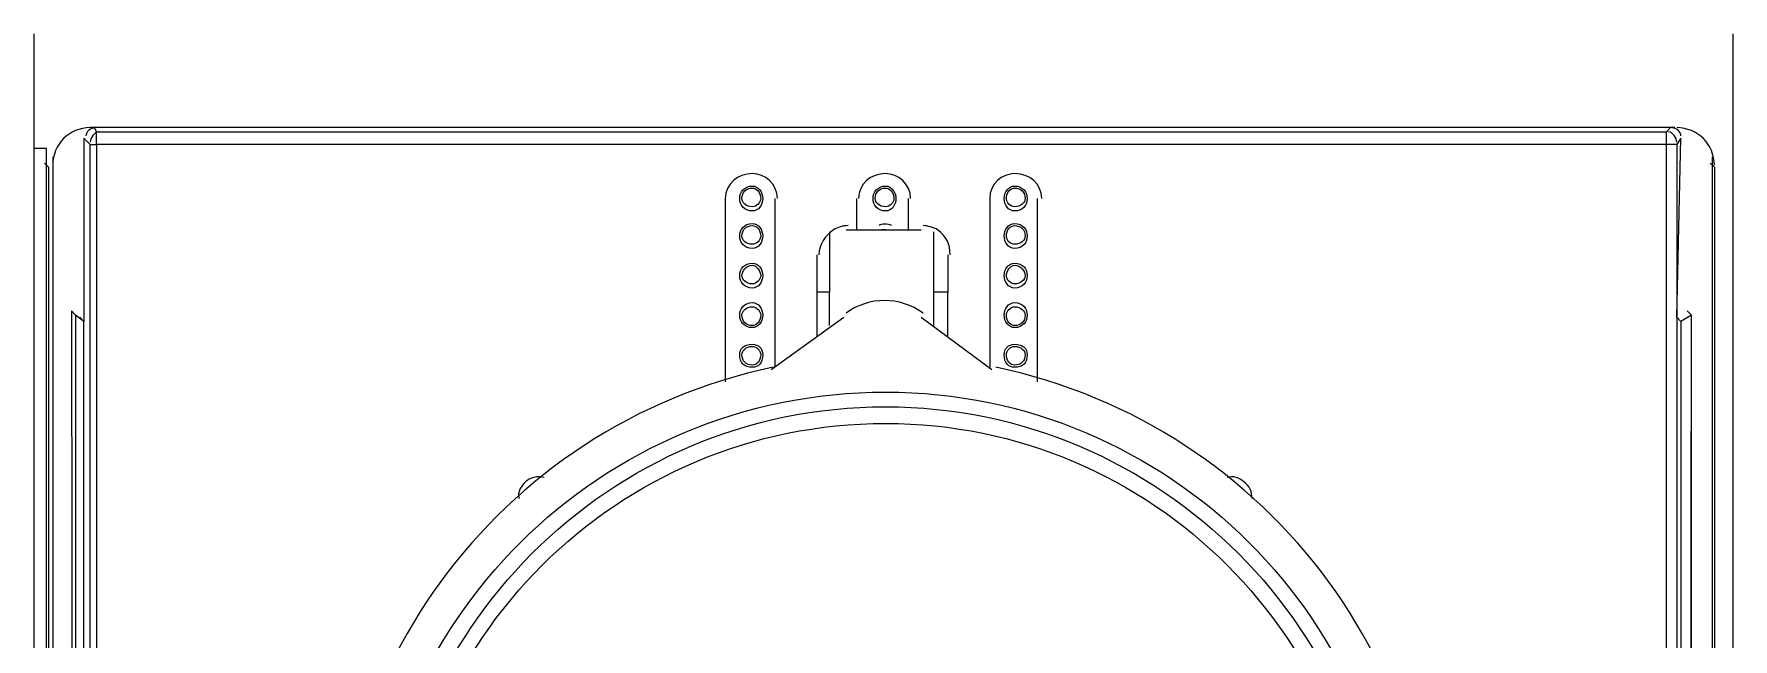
# Model space of a CAD drawing. Header units: metres. Extents: x 2999 to 3164, y 1641 to 1678.
# Drawn here: x 3010.525 to 3011.791, y 1654.758 to 1655.209 of the extents above; entities that cross this region are included whole.
import ezdxf

# ---------------------------------------------------------------- set-up
doc = ezdxf.new("R2010")
doc.units = ezdxf.units.M

msp = doc.modelspace()

# ---------------------------------------------------------------- linework, layer by layer
at = {"color": 7, "linetype": 'Continuous', "lineweight": 20, "true_color": 0x000007}
for points in [[(3010.5247, 1655.2093), (3010.5247, 1652.6781), (3010.5247, 1652.6781)], [(3010.5247, 1655.2093), (3010.5247, 1652.6781), (3010.5247, 1652.6781)], [(3011.7911, 1655.2093), (3011.7911, 1652.6781), (3011.7911, 1652.6781)], [(3011.7911, 1655.2093), (3011.7911, 1652.6781), (3011.7911, 1652.6781)], [(3011.7477, 1655.1395), (3010.5666, 1655.1395), (3010.5666, 1655.1395)], [(3010.5697, 1655.1395), (3010.5713, 1655.1364), (3010.5713, 1655.1364)], [(3011.7446, 1655.1395), (3010.5697, 1655.1395), (3010.5697, 1655.1395)], [(3010.5713, 1655.1364), (3011.7415, 1655.1364), (3011.7415, 1655.1364)], [(3011.7415, 1655.127), (3010.5713, 1655.127), (3010.5713, 1655.1364)], [(3011.7415, 1655.1364), (3011.7446, 1655.1395), (3011.7446, 1655.1395)], [(3011.7492, 1655.127), (3011.7415, 1655.127), (3011.7415, 1655.1364)], [(3010.5247, 1654.0407), (3010.534, 1654.0438), (3010.534, 1655.1239), (3010.5247, 1655.1239)], [(3010.5666, 1653.2104), (3010.5666, 1655.127), (3010.562, 1655.1317), (3010.562, 1654.9951)], [(3010.5666, 1655.127), (3010.5713, 1655.127), (3010.5713, 1653.5006)], [(3011.7415, 1653.4059), (3011.7415, 1655.127), (3011.7415, 1655.127)], [(3011.7523, 1654.9951), (3011.7492, 1654.9982), (3011.7523, 1655.1317), (3011.7492, 1655.127), (3011.7492, 1653.4059)], [(3010.5356, 1655.11), (3010.5325, 1655.1131), (3010.5325, 1655.1131)], [(3010.5356, 1655.11), (3010.5356, 1652.6905), (3010.5356, 1652.6905)], [(3010.5387, 1655.1177), (3010.5387, 1652.692), (3010.5387, 1652.692)], [(3011.7772, 1655.11), (3011.7741, 1655.1131), (3011.7741, 1655.1131)], [(3011.7756, 1655.1177), (3011.7756, 1652.692), (3011.7756, 1652.692)], [(3011.7772, 1655.11), (3011.7772, 1652.6905), (3011.7772, 1652.6905)], [(3011.04, 1655.0867), (3011.04, 1654.9501), (3011.04, 1654.9501)], [(3011.0772, 1654.961), (3011.0772, 1655.0867), (3011.0772, 1655.0867)], [(3011.1378, 1655.0867), (3011.1378, 1655.0634), (3011.1378, 1655.0634)], [(3011.1766, 1655.0634), (3011.1766, 1655.0867), (3011.1766, 1655.0867)], [(3011.2371, 1655.0867), (3011.2371, 1654.961), (3011.2371, 1654.961)], [(3011.2728, 1654.9501), (3011.2728, 1655.0867), (3011.2728, 1655.0867)], [(3011.1176, 1655.0619), (3011.1176, 1655.0169), (3011.1176, 1655.0169)], [(3011.13, 1655.0634), (3011.1859, 1655.0634), (3011.1859, 1655.0634)], [(3011.1595, 1655.0634), (3011.1579, 1655.0634), (3011.1564, 1655.0634)], [(3011.1952, 1655.0619), (3011.1952, 1655.0169), (3011.1952, 1655.0169)], [(3011.1083, 1655.0448), (3011.1083, 1655.0169), (3011.1083, 1655.0169)], [(3011.206, 1655.0448), (3011.206, 1655.0169), (3011.206, 1655.0169)], [(3011.1176, 1654.992), (3011.1176, 1655.0169), (3011.1083, 1655.0169), (3011.1083, 1654.9843)], [(3011.206, 1654.9843), (3011.206, 1655.0169), (3011.1952, 1655.0169), (3011.1952, 1654.992)], [(3010.5558, 1654.9998), (3010.5527, 1655.0029), (3010.5558, 1652.7541)], [(3010.562, 1652.7541), (3010.562, 1654.9951), (3010.5558, 1654.9998), (3010.5558, 1652.7541)], [(3010.562, 1654.9951), (3010.5589, 1654.9982), (3010.5589, 1654.9982)], [(3011.0741, 1654.9594), (3011.1284, 1654.9982), (3011.1284, 1654.9982)], [(3011.1859, 1654.9982), (3011.2386, 1654.9594), (3011.2386, 1654.9594)], [(3011.7601, 1652.7541), (3011.7601, 1654.9998), (3011.7523, 1654.9951), (3011.7523, 1652.7541)], [(3011.7601, 1652.7541), (3011.757, 1652.7572), (3011.7601, 1654.9998), (3011.757, 1655.0029)]]:
    msp.add_lwpolyline(points, dxfattribs=at)
for points in [[(3010.5666, 1655.1395), (3010.5511, 1655.1395), (3010.5387, 1655.127), (3010.5387, 1655.1115)], [(3010.5666, 1655.1395), (3010.5511, 1655.1395), (3010.5387, 1655.127), (3010.5387, 1655.1115)], [(3010.5713, 1655.1395), (3010.5666, 1655.1395), (3010.5635, 1655.1364), (3010.5635, 1655.1333)], [(3010.5728, 1655.1364), (3010.5697, 1655.1364), (3010.5666, 1655.1317), (3010.5666, 1655.1286)], [(3011.7492, 1655.1286), (3011.7492, 1655.1317), (3011.7461, 1655.1364), (3011.743, 1655.1364)], [(3011.7523, 1655.1333), (3011.7523, 1655.1364), (3011.7492, 1655.1395), (3011.7446, 1655.1395)], [(3011.7772, 1655.1115), (3011.7772, 1655.127), (3011.7647, 1655.1395), (3011.7492, 1655.1395)], [(3011.7772, 1655.1115), (3011.7772, 1655.127), (3011.7647, 1655.1395), (3011.7492, 1655.1395)], [(3011.1207, 1655.0634), (3011.1145, 1655.0588), (3011.1098, 1655.0526), (3011.1098, 1655.0448)], [(3011.1315, 1655.0665), (3011.1269, 1655.0665), (3011.1238, 1655.065), (3011.1207, 1655.0634)], [(3011.1641, 1655.0665), (3011.161, 1655.0681), (3011.1564, 1655.0681), (3011.1548, 1655.0665)], [(3011.1983, 1655.0634), (3011.1952, 1655.065), (3011.1905, 1655.0665), (3011.1874, 1655.0665)], [(3011.2076, 1655.0448), (3011.2076, 1655.0526), (3011.2045, 1655.0588), (3011.1983, 1655.0634)], [(3011.1874, 1655.0013), (3011.1703, 1655.0138), (3011.1471, 1655.0138), (3011.13, 1655.0013)]]:
    msp.add_open_spline(points, degree=3, dxfattribs=at)
for points, knots in [([(3011.0788, 1655.0867), (3011.0788, 1655.0976), (3011.0695, 1655.1053), (3011.0602, 1655.1053), (3011.0602, 1655.1053), (3011.0493, 1655.1053), (3011.04, 1655.0976), (3011.04, 1655.0867)], [0, 0, 0, 0, 0.125, 0.125, 0.125, 0.125001, 1, 1, 1, 1]), ([(3011.0679, 1655.0867), (3011.0679, 1655.0913), (3011.0648, 1655.096), (3011.0602, 1655.096), (3011.0602, 1655.096), (3011.0539, 1655.096), (3011.0508, 1655.0913), (3011.0508, 1655.0867), (3011.0508, 1655.0867), (3011.0508, 1655.082), (3011.0539, 1655.0774), (3011.0602, 1655.0774), (3011.0602, 1655.0774), (3011.0648, 1655.0774), (3011.0679, 1655.082), (3011.0679, 1655.0867)], [0, 0, 0, 0, 0.0625, 0.0625, 0.0625, 0.062501, 0.125, 0.125, 0.125, 0.125001, 0.1875, 0.1875, 0.1875, 0.187501, 1, 1, 1, 1]), ([(3011.0664, 1655.0867), (3011.0664, 1655.0913), (3011.0633, 1655.0945), (3011.0602, 1655.0945), (3011.0602, 1655.0945), (3011.0555, 1655.0945), (3011.0524, 1655.0913), (3011.0524, 1655.0867), (3011.0524, 1655.0867), (3011.0524, 1655.0836), (3011.0555, 1655.0805), (3011.0602, 1655.0805), (3011.0602, 1655.0805), (3011.0633, 1655.0805), (3011.0664, 1655.0836), (3011.0664, 1655.0867)], [0, 0, 0, 0, 0.0625, 0.0625, 0.0625, 0.062501, 0.125, 0.125, 0.125, 0.125001, 0.1875, 0.1875, 0.1875, 0.187501, 1, 1, 1, 1]), ([(3011.1781, 1655.0867), (3011.1781, 1655.0976), (3011.1688, 1655.1053), (3011.1595, 1655.1053), (3011.1595, 1655.1053), (3011.1486, 1655.1053), (3011.1393, 1655.0976), (3011.1393, 1655.0867)], [0, 0, 0, 0, 0.125, 0.125, 0.125, 0.125001, 1, 1, 1, 1]), ([(3011.1672, 1655.0867), (3011.1672, 1655.0913), (3011.1641, 1655.096), (3011.1595, 1655.096), (3011.1595, 1655.096), (3011.1533, 1655.096), (3011.1502, 1655.0913), (3011.1502, 1655.0867), (3011.1502, 1655.0867), (3011.1502, 1655.082), (3011.1533, 1655.0774), (3011.1595, 1655.0774), (3011.1595, 1655.0774), (3011.1641, 1655.0774), (3011.1672, 1655.082), (3011.1672, 1655.0867)], [0, 0, 0, 0, 0.0625, 0.0625, 0.0625, 0.062501, 0.125, 0.125, 0.125, 0.125001, 0.1875, 0.1875, 0.1875, 0.187501, 1, 1, 1, 1]), ([(3011.1657, 1655.0867), (3011.1657, 1655.0913), (3011.1626, 1655.0945), (3011.1595, 1655.0945), (3011.1595, 1655.0945), (3011.1548, 1655.0945), (3011.1517, 1655.0913), (3011.1517, 1655.0867), (3011.1517, 1655.0867), (3011.1517, 1655.0836), (3011.1548, 1655.0805), (3011.1595, 1655.0805), (3011.1595, 1655.0805), (3011.1626, 1655.0805), (3011.1657, 1655.0836), (3011.1657, 1655.0867)], [0, 0, 0, 0, 0.0625, 0.0625, 0.0625, 0.062501, 0.125, 0.125, 0.125, 0.125001, 0.1875, 0.1875, 0.1875, 0.187501, 1, 1, 1, 1]), ([(3011.2759, 1655.0867), (3011.2759, 1655.0976), (3011.2666, 1655.1053), (3011.2557, 1655.1053), (3011.2557, 1655.1053), (3011.2464, 1655.1053), (3011.2371, 1655.0976), (3011.2371, 1655.0867)], [0, 0, 0, 0, 0.125, 0.125, 0.125, 0.125001, 1, 1, 1, 1]), ([(3011.265, 1655.0867), (3011.265, 1655.0913), (3011.2619, 1655.096), (3011.2557, 1655.096), (3011.2557, 1655.096), (3011.251, 1655.096), (3011.2479, 1655.0913), (3011.2479, 1655.0867), (3011.2479, 1655.0867), (3011.2479, 1655.082), (3011.251, 1655.0774), (3011.2557, 1655.0774), (3011.2557, 1655.0774), (3011.2619, 1655.0774), (3011.265, 1655.082), (3011.265, 1655.0867)], [0, 0, 0, 0, 0.0625, 0.0625, 0.0625, 0.062501, 0.125, 0.125, 0.125, 0.125001, 0.1875, 0.1875, 0.1875, 0.187501, 1, 1, 1, 1]), ([(3011.2635, 1655.0867), (3011.2635, 1655.0913), (3011.2604, 1655.0945), (3011.2557, 1655.0945), (3011.2557, 1655.0945), (3011.2526, 1655.0945), (3011.2495, 1655.0913), (3011.2495, 1655.0867), (3011.2495, 1655.0867), (3011.2495, 1655.0836), (3011.2526, 1655.0805), (3011.2557, 1655.0805), (3011.2557, 1655.0805), (3011.2604, 1655.0805), (3011.2635, 1655.0836), (3011.2635, 1655.0867)], [0, 0, 0, 0, 0.0625, 0.0625, 0.0625, 0.062501, 0.125, 0.125, 0.125, 0.125001, 0.1875, 0.1875, 0.1875, 0.187501, 1, 1, 1, 1]), ([(3011.0679, 1655.0588), (3011.0679, 1655.0634), (3011.0648, 1655.0681), (3011.0602, 1655.0681), (3011.0602, 1655.0681), (3011.0539, 1655.0681), (3011.0508, 1655.0634), (3011.0508, 1655.0588), (3011.0508, 1655.0588), (3011.0508, 1655.0541), (3011.0539, 1655.0494), (3011.0602, 1655.0494), (3011.0602, 1655.0494), (3011.0648, 1655.0494), (3011.0679, 1655.0541), (3011.0679, 1655.0588)], [0, 0, 0, 0, 0.0625, 0.0625, 0.0625, 0.062501, 0.125, 0.125, 0.125, 0.125001, 0.1875, 0.1875, 0.1875, 0.187501, 1, 1, 1, 1]), ([(3011.0664, 1655.0588), (3011.0664, 1655.0634), (3011.0633, 1655.0665), (3011.0602, 1655.0665), (3011.0602, 1655.0665), (3011.0555, 1655.0665), (3011.0524, 1655.0634), (3011.0524, 1655.0588), (3011.0524, 1655.0588), (3011.0524, 1655.0557), (3011.0555, 1655.0526), (3011.0602, 1655.0526), (3011.0602, 1655.0526), (3011.0633, 1655.0526), (3011.0664, 1655.0557), (3011.0664, 1655.0588)], [0, 0, 0, 0, 0.0625, 0.0625, 0.0625, 0.062501, 0.125, 0.125, 0.125, 0.125001, 0.1875, 0.1875, 0.1875, 0.187501, 1, 1, 1, 1]), ([(3011.265, 1655.0588), (3011.265, 1655.0634), (3011.2619, 1655.0681), (3011.2557, 1655.0681), (3011.2557, 1655.0681), (3011.251, 1655.0681), (3011.2479, 1655.0634), (3011.2479, 1655.0588), (3011.2479, 1655.0588), (3011.2479, 1655.0541), (3011.251, 1655.0494), (3011.2557, 1655.0494), (3011.2557, 1655.0494), (3011.2619, 1655.0494), (3011.265, 1655.0541), (3011.265, 1655.0588)], [0, 0, 0, 0, 0.0625, 0.0625, 0.0625, 0.062501, 0.125, 0.125, 0.125, 0.125001, 0.1875, 0.1875, 0.1875, 0.187501, 1, 1, 1, 1]), ([(3011.2635, 1655.0588), (3011.2635, 1655.0634), (3011.2604, 1655.0665), (3011.2557, 1655.0665), (3011.2557, 1655.0665), (3011.2526, 1655.0665), (3011.2495, 1655.0634), (3011.2495, 1655.0588), (3011.2495, 1655.0588), (3011.2495, 1655.0557), (3011.2526, 1655.0526), (3011.2557, 1655.0526), (3011.2557, 1655.0526), (3011.2604, 1655.0526), (3011.2635, 1655.0557), (3011.2635, 1655.0588)], [0, 0, 0, 0, 0.0625, 0.0625, 0.0625, 0.062501, 0.125, 0.125, 0.125, 0.125001, 0.1875, 0.1875, 0.1875, 0.187501, 1, 1, 1, 1]), ([(3011.0679, 1655.0293), (3011.0679, 1655.0339), (3011.0648, 1655.0386), (3011.0602, 1655.0386), (3011.0602, 1655.0386), (3011.0539, 1655.0386), (3011.0508, 1655.0339), (3011.0508, 1655.0293), (3011.0508, 1655.0293), (3011.0508, 1655.0246), (3011.0539, 1655.02), (3011.0602, 1655.02), (3011.0602, 1655.02), (3011.0648, 1655.02), (3011.0679, 1655.0246), (3011.0679, 1655.0293)], [0, 0, 0, 0, 0.0625, 0.0625, 0.0625, 0.062501, 0.125, 0.125, 0.125, 0.125001, 0.1875, 0.1875, 0.1875, 0.187501, 1, 1, 1, 1]), ([(3011.0664, 1655.0293), (3011.0664, 1655.0324), (3011.0633, 1655.037), (3011.0602, 1655.037), (3011.0602, 1655.037), (3011.0555, 1655.037), (3011.0524, 1655.0324), (3011.0524, 1655.0293), (3011.0524, 1655.0293), (3011.0524, 1655.0262), (3011.0555, 1655.0231), (3011.0602, 1655.0231), (3011.0602, 1655.0231), (3011.0633, 1655.0231), (3011.0664, 1655.0262), (3011.0664, 1655.0293)], [0, 0, 0, 0, 0.0625, 0.0625, 0.0625, 0.062501, 0.125, 0.125, 0.125, 0.125001, 0.1875, 0.1875, 0.1875, 0.187501, 1, 1, 1, 1]), ([(3011.265, 1655.0293), (3011.265, 1655.0339), (3011.2619, 1655.0386), (3011.2557, 1655.0386), (3011.2557, 1655.0386), (3011.251, 1655.0386), (3011.2479, 1655.0339), (3011.2479, 1655.0293), (3011.2479, 1655.0293), (3011.2479, 1655.0246), (3011.251, 1655.02), (3011.2557, 1655.02), (3011.2557, 1655.02), (3011.2619, 1655.02), (3011.265, 1655.0246), (3011.265, 1655.0293)], [0, 0, 0, 0, 0.0625, 0.0625, 0.0625, 0.062501, 0.125, 0.125, 0.125, 0.125001, 0.1875, 0.1875, 0.1875, 0.187501, 1, 1, 1, 1]), ([(3011.2635, 1655.0293), (3011.2635, 1655.0324), (3011.2604, 1655.037), (3011.2557, 1655.037), (3011.2557, 1655.037), (3011.2526, 1655.037), (3011.2495, 1655.0324), (3011.2495, 1655.0293), (3011.2495, 1655.0293), (3011.2495, 1655.0262), (3011.2526, 1655.0231), (3011.2557, 1655.0231), (3011.2557, 1655.0231), (3011.2604, 1655.0231), (3011.2635, 1655.0262), (3011.2635, 1655.0293)], [0, 0, 0, 0, 0.0625, 0.0625, 0.0625, 0.062501, 0.125, 0.125, 0.125, 0.125001, 0.1875, 0.1875, 0.1875, 0.187501, 1, 1, 1, 1]), ([(3011.0679, 1654.9998), (3011.0679, 1655.0044), (3011.0648, 1655.0091), (3011.0602, 1655.0091), (3011.0602, 1655.0091), (3011.0539, 1655.0091), (3011.0508, 1655.0044), (3011.0508, 1654.9998), (3011.0508, 1654.9998), (3011.0508, 1654.9951), (3011.0539, 1654.9905), (3011.0602, 1654.9905), (3011.0602, 1654.9905), (3011.0648, 1654.9905), (3011.0679, 1654.9951), (3011.0679, 1654.9998)], [0, 0, 0, 0, 0.0625, 0.0625, 0.0625, 0.062501, 0.125, 0.125, 0.125, 0.125001, 0.1875, 0.1875, 0.1875, 0.187501, 1, 1, 1, 1]), ([(3011.0664, 1654.9998), (3011.0664, 1655.0029), (3011.0633, 1655.006), (3011.0602, 1655.006), (3011.0602, 1655.006), (3011.0555, 1655.006), (3011.0524, 1655.0029), (3011.0524, 1654.9998), (3011.0524, 1654.9998), (3011.0524, 1654.9951), (3011.0555, 1654.992), (3011.0602, 1654.992), (3011.0602, 1654.992), (3011.0633, 1654.992), (3011.0664, 1654.9951), (3011.0664, 1654.9998)], [0, 0, 0, 0, 0.0625, 0.0625, 0.0625, 0.062501, 0.125, 0.125, 0.125, 0.125001, 0.1875, 0.1875, 0.1875, 0.187501, 1, 1, 1, 1]), ([(3011.265, 1654.9998), (3011.265, 1655.0044), (3011.2619, 1655.0091), (3011.2557, 1655.0091), (3011.2557, 1655.0091), (3011.251, 1655.0091), (3011.2479, 1655.0044), (3011.2479, 1654.9998), (3011.2479, 1654.9998), (3011.2479, 1654.9951), (3011.251, 1654.9905), (3011.2557, 1654.9905), (3011.2557, 1654.9905), (3011.2619, 1654.9905), (3011.265, 1654.9951), (3011.265, 1654.9998)], [0, 0, 0, 0, 0.0625, 0.0625, 0.0625, 0.062501, 0.125, 0.125, 0.125, 0.125001, 0.1875, 0.1875, 0.1875, 0.187501, 1, 1, 1, 1]), ([(3011.2635, 1654.9998), (3011.2635, 1655.0029), (3011.2604, 1655.006), (3011.2557, 1655.006), (3011.2557, 1655.006), (3011.2526, 1655.006), (3011.2495, 1655.0029), (3011.2495, 1654.9998), (3011.2495, 1654.9998), (3011.2495, 1654.9951), (3011.2526, 1654.992), (3011.2557, 1654.992), (3011.2557, 1654.992), (3011.2604, 1654.992), (3011.2635, 1654.9951), (3011.2635, 1654.9998)], [0, 0, 0, 0, 0.0625, 0.0625, 0.0625, 0.062501, 0.125, 0.125, 0.125, 0.125001, 0.1875, 0.1875, 0.1875, 0.187501, 1, 1, 1, 1]), ([(3011.0679, 1654.9703), (3011.0679, 1654.975), (3011.0648, 1654.9781), (3011.0602, 1654.9781), (3011.0602, 1654.9781), (3011.0539, 1654.9781), (3011.0508, 1654.975), (3011.0508, 1654.9703), (3011.0508, 1654.9703), (3011.0508, 1654.9641), (3011.0539, 1654.961), (3011.0602, 1654.961), (3011.0602, 1654.961), (3011.0648, 1654.961), (3011.0679, 1654.9641), (3011.0679, 1654.9703)], [0, 0, 0, 0, 0.0625, 0.0625, 0.0625, 0.062501, 0.125, 0.125, 0.125, 0.125001, 0.1875, 0.1875, 0.1875, 0.187501, 1, 1, 1, 1]), ([(3011.0664, 1654.9703), (3011.0664, 1654.9734), (3011.0633, 1654.9765), (3011.0602, 1654.9765), (3011.0602, 1654.9765), (3011.0555, 1654.9765), (3011.0524, 1654.9734), (3011.0524, 1654.9703), (3011.0524, 1654.9703), (3011.0524, 1654.9656), (3011.0555, 1654.9625), (3011.0602, 1654.9625), (3011.0602, 1654.9625), (3011.0633, 1654.9625), (3011.0664, 1654.9656), (3011.0664, 1654.9703)], [0, 0, 0, 0, 0.0625, 0.0625, 0.0625, 0.062501, 0.125, 0.125, 0.125, 0.125001, 0.1875, 0.1875, 0.1875, 0.187501, 1, 1, 1, 1]), ([(3011.265, 1654.9703), (3011.265, 1654.975), (3011.2619, 1654.9781), (3011.2557, 1654.9781), (3011.2557, 1654.9781), (3011.251, 1654.9781), (3011.2479, 1654.975), (3011.2479, 1654.9703), (3011.2479, 1654.9703), (3011.2479, 1654.9641), (3011.251, 1654.961), (3011.2557, 1654.961), (3011.2557, 1654.961), (3011.2619, 1654.961), (3011.265, 1654.9641), (3011.265, 1654.9703)], [0, 0, 0, 0, 0.0625, 0.0625, 0.0625, 0.062501, 0.125, 0.125, 0.125, 0.125001, 0.1875, 0.1875, 0.1875, 0.187501, 1, 1, 1, 1]), ([(3011.2635, 1654.9703), (3011.2635, 1654.9734), (3011.2604, 1654.9765), (3011.2557, 1654.9765), (3011.2557, 1654.9765), (3011.2526, 1654.9765), (3011.2495, 1654.9734), (3011.2495, 1654.9703), (3011.2495, 1654.9703), (3011.2495, 1654.9656), (3011.2526, 1654.9625), (3011.2557, 1654.9625), (3011.2557, 1654.9625), (3011.2604, 1654.9625), (3011.2635, 1654.9656), (3011.2635, 1654.9703)], [0, 0, 0, 0, 0.0625, 0.0625, 0.0625, 0.062501, 0.125, 0.125, 0.125, 0.125001, 0.1875, 0.1875, 0.1875, 0.187501, 1, 1, 1, 1]), ([(3011.0757, 1654.961), (3010.8693, 1654.9175), (3010.7296, 1654.7266), (3010.7513, 1654.5171), (3010.7513, 1654.5171), (3010.7715, 1654.3076), (3010.9484, 1654.1478), (3011.1595, 1654.1478), (3011.1595, 1654.1478), (3011.369, 1654.1478), (3011.5459, 1654.3076), (3011.5676, 1654.5171), (3011.5676, 1654.5171), (3011.5878, 1654.7266), (3011.4481, 1654.9175), (3011.2417, 1654.961)], [0, 0, 0, 0, 0.0625, 0.0625, 0.0625, 0.062501, 0.125, 0.125, 0.125, 0.125001, 0.1875, 0.1875, 0.1875, 0.187501, 1, 1, 1, 1]), ([(3011.5428, 1654.559), (3011.5428, 1654.7716), (3011.3705, 1654.9424), (3011.1595, 1654.9424), (3011.1595, 1654.9424), (3010.9469, 1654.9424), (3010.7746, 1654.7716), (3010.7746, 1654.559), (3010.7746, 1654.559), (3010.7746, 1654.3464), (3010.9469, 1654.1741), (3011.1595, 1654.1741), (3011.1595, 1654.1741), (3011.3705, 1654.1741), (3011.5428, 1654.3464), (3011.5428, 1654.559)], [0, 0, 0, 0, 0.0625, 0.0625, 0.0625, 0.062501, 0.125, 0.125, 0.125, 0.125001, 0.1875, 0.1875, 0.1875, 0.187501, 1, 1, 1, 1]), ([(3011.5319, 1654.559), (3011.5319, 1654.7639), (3011.3643, 1654.9315), (3011.1595, 1654.9315), (3011.1595, 1654.9315), (3010.9531, 1654.9315), (3010.787, 1654.7639), (3010.787, 1654.559), (3010.787, 1654.559), (3010.787, 1654.3526), (3010.9531, 1654.1866), (3011.1595, 1654.1866), (3011.1595, 1654.1866), (3011.3643, 1654.1866), (3011.5319, 1654.3526), (3011.5319, 1654.559)], [0, 0, 0, 0, 0.0625, 0.0625, 0.0625, 0.062501, 0.125, 0.125, 0.125, 0.125001, 0.1875, 0.1875, 0.1875, 0.187501, 1, 1, 1, 1]), ([(3011.5195, 1654.559), (3011.5195, 1654.7577), (3011.3581, 1654.9191), (3011.1595, 1654.9191), (3011.1595, 1654.9191), (3010.9593, 1654.9191), (3010.7979, 1654.7577), (3010.7979, 1654.559), (3010.7979, 1654.559), (3010.7979, 1654.3588), (3010.9593, 1654.1974), (3011.1595, 1654.1974), (3011.1595, 1654.1974), (3011.3581, 1654.1974), (3011.5195, 1654.3588), (3011.5195, 1654.559)], [0, 0, 0, 0, 0.0625, 0.0625, 0.0625, 0.062501, 0.125, 0.125, 0.125, 0.125001, 0.1875, 0.1875, 0.1875, 0.187501, 1, 1, 1, 1]), ([(3010.905, 1654.8787), (3010.9003, 1654.8803), (3010.8941, 1654.8787), (3010.891, 1654.8756), (3010.891, 1654.8756), (3010.8879, 1654.8725), (3010.8848, 1654.8679), (3010.8863, 1654.8632)], [0, 0, 0, 0, 0.125, 0.125, 0.125, 0.125001, 1, 1, 1, 1]), ([(3011.4326, 1654.8632), (3011.4326, 1654.8679), (3011.4311, 1654.8725), (3011.4264, 1654.8756), (3011.4264, 1654.8756), (3011.4233, 1654.8787), (3011.4187, 1654.8803), (3011.414, 1654.8787)], [0, 0, 0, 0, 0.125, 0.125, 0.125, 0.125001, 1, 1, 1, 1])]:
    msp.add_open_spline(points, degree=3, knots=knots, dxfattribs=at)

doc.saveas('drawing.dxf')
